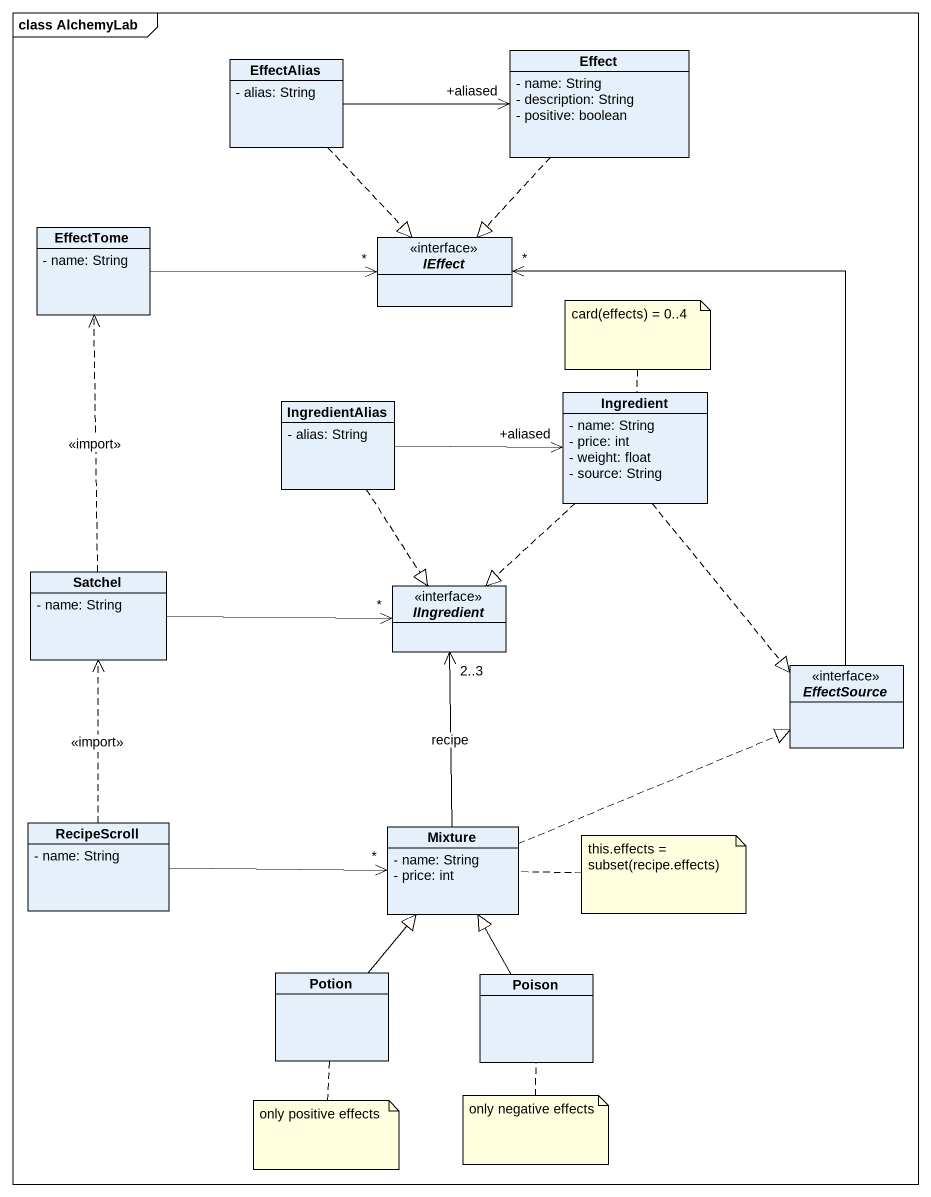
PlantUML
@startuml
mainframe class AlchemyLab
hide circle
hide empty members
skinparam classAttributeIconSize 0
class EffectAlias {
  - alias: String
}
class Effect {
  - name: String
  - description: String
  - positive: boolean
}
class EffectTome {
  - name: String
}
interface IEffect <<interface>>
class IngredientAlias {
  - alias: String
}
class Ingredient {
  - name: String
  - price: int
  - weight: float
  - source: String
}
class Satchel {
  - name: String
}
interface IIngredient <<interface>>
interface EffectSource <<interface>>
class RecipeScroll {
  - name: String
}
class Mixture {
  - name: String
  - price: int
}
class Potion
class Poison
EffectAlias -right-> "+aliased" Effect
EffectAlias ..|> IEffect
Effect ..|> IEffect
EffectTome -right-> "*" IEffect
IngredientAlias -right-> "+aliased" Ingredient
IngredientAlias ..|> IIngredient
Ingredient ..|> IIngredient
Ingredient ..|> EffectSource
Satchel .up.> EffectTome : <<import>>
Satchel -right-> "*" IIngredient
EffectSource -up-> "*" IEffect
RecipeScroll .up.> Satchel : <<import>>
RecipeScroll -right-> "*" Mixture
Mixture -up-> "2..3" IIngredient : recipe
Mixture .right.|> EffectSource
Potion -up-|> Mixture
Poison -up-|> Mixture
note top of Ingredient : card(effects) = 0..4
note right of Mixture : this.effects = subset(recipe.effects)
note bottom of Potion : only positive effects
note bottom of Poison : only negative effects
@enduml
